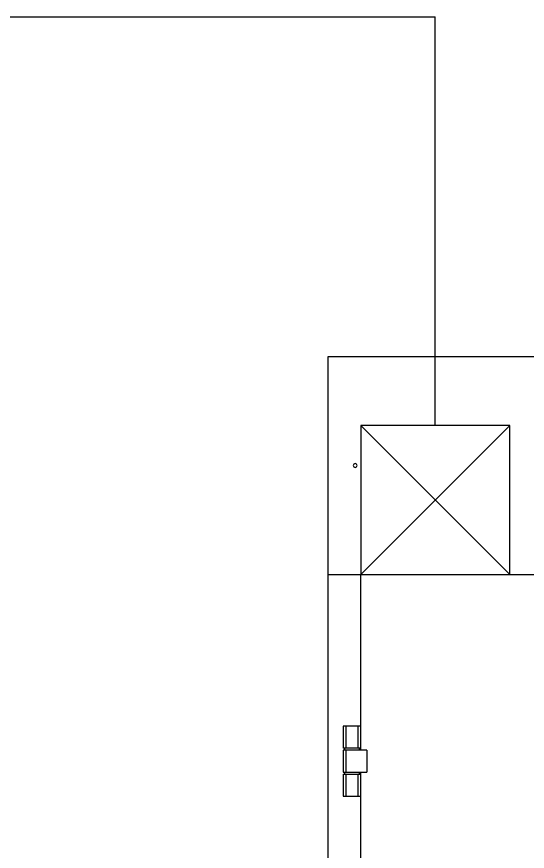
# Model space of a CAD drawing. Header units: millimetres. Extents: x 8533 to 164433, y 5768 to 115327.
# Drawn here: x 78398 to 78950, y 26693 to 27596 of the extents above; entities that cross this region are included whole.
import ezdxf

# ---------------------------------------------------------------- set-up
doc = ezdxf.new("R2010")
doc.units = ezdxf.units.MM
doc.header["$LTSCALE"] = 250
doc.layers.add('G-ENP 인버터 판넬', color=255, linetype='Continuous')
doc.layers.add('전실제연_인버터', color=3, linetype='Continuous')

# ---------------------------------------------------------------- blocks, each defined once
blk = doc.blocks.new('240808_벽부형 인버터')
at = {"layer": 'G-ENP 인버터 판넬'}
for p, q in [((504.7, 1009.4), (-504.7, 1009.4)), ((504.7, 672.9), (504.7, 1009.4)), ((223.9, 672.9), (454.2, 903.2)), ((454.2, 672.9), (223.9, 903.2)), ((223.9, 672.9), (223.9, 903.2)), ((223.9, 903.2), (454.2, 903.2)), ((454.2, 903.2), (454.2, 672.9)), ((504.7, 672.9), (-504.7, 672.9)), ((454.2, 672.9), (-454.2, 672.9)), ((454.2, 672.9), (223.9, 672.9)), ((454.2, 401.2), (454.2, 672.9)), ((504.7, -1009.4), (504.7, 672.9)), ((454.2, 438.3), (481.2, 438.3)), ((454.2, 404.6), (454.2, 438.3)), ((458.4, 404.6), (458.4, 438.3)), ((477, 438.3), (477, 404.6)), ((481.2, 438.3), (481.2, 404.6)), ((445, 401.2), (481.2, 401.2)), ((445, 401.2), (445, 367.6)), ((454.2, 404.6), (481.2, 404.6)), ((455.9, 401.2), (455.9, 404.6)), ((477, 401.2), (477, 367.6)), ((479.5, 404.6), (479.5, 401.2)), ((481.2, 401.2), (481.2, 367.6)), ((481.2, 367.6), (445, 367.6)), ((454.2, -704.1), (454.2, 367.6)), ((481.2, 364.2), (454.2, 364.2)), ((454.2, 330.6), (454.2, 364.2)), ((455.9, 364.2), (455.9, 367.6)), ((458.4, 330.6), (458.4, 364.2)), ((477, 364.2), (477, 330.6)), ((479.5, 367.6), (479.5, 364.2)), ((481.2, 364.2), (481.2, 330.6)), ((481.2, 330.6), (454.2, 330.6))]:
    blk.add_line(p, q, dxfattribs=at)
blk.add_circle((462.7, 841.2), 2.94, dxfattribs=at)

msp = doc.modelspace()

# ---------------------------------------------------------------- linework, layer by layer
at = {"layer": '전실제연_인버터'}
for p, q in [((78303.6, 27595.89, 0), (78850.73, 27595.89, 0)), ((78850.73, 27153.98), (78850.73, 27595.89))]:
    msp.add_line(p, q, dxfattribs=at)

# ---------------------------------------------------------------- block references
at = {"layer": 'G-ENP 인버터 판넬', "xscale": -0.7, "yscale": 0.7, "zscale": 0.7}
msp.add_blockref('240808_벽부형 인버터', (79088.09, 26521.71), dxfattribs=at)

doc.saveas('drawing.dxf')
